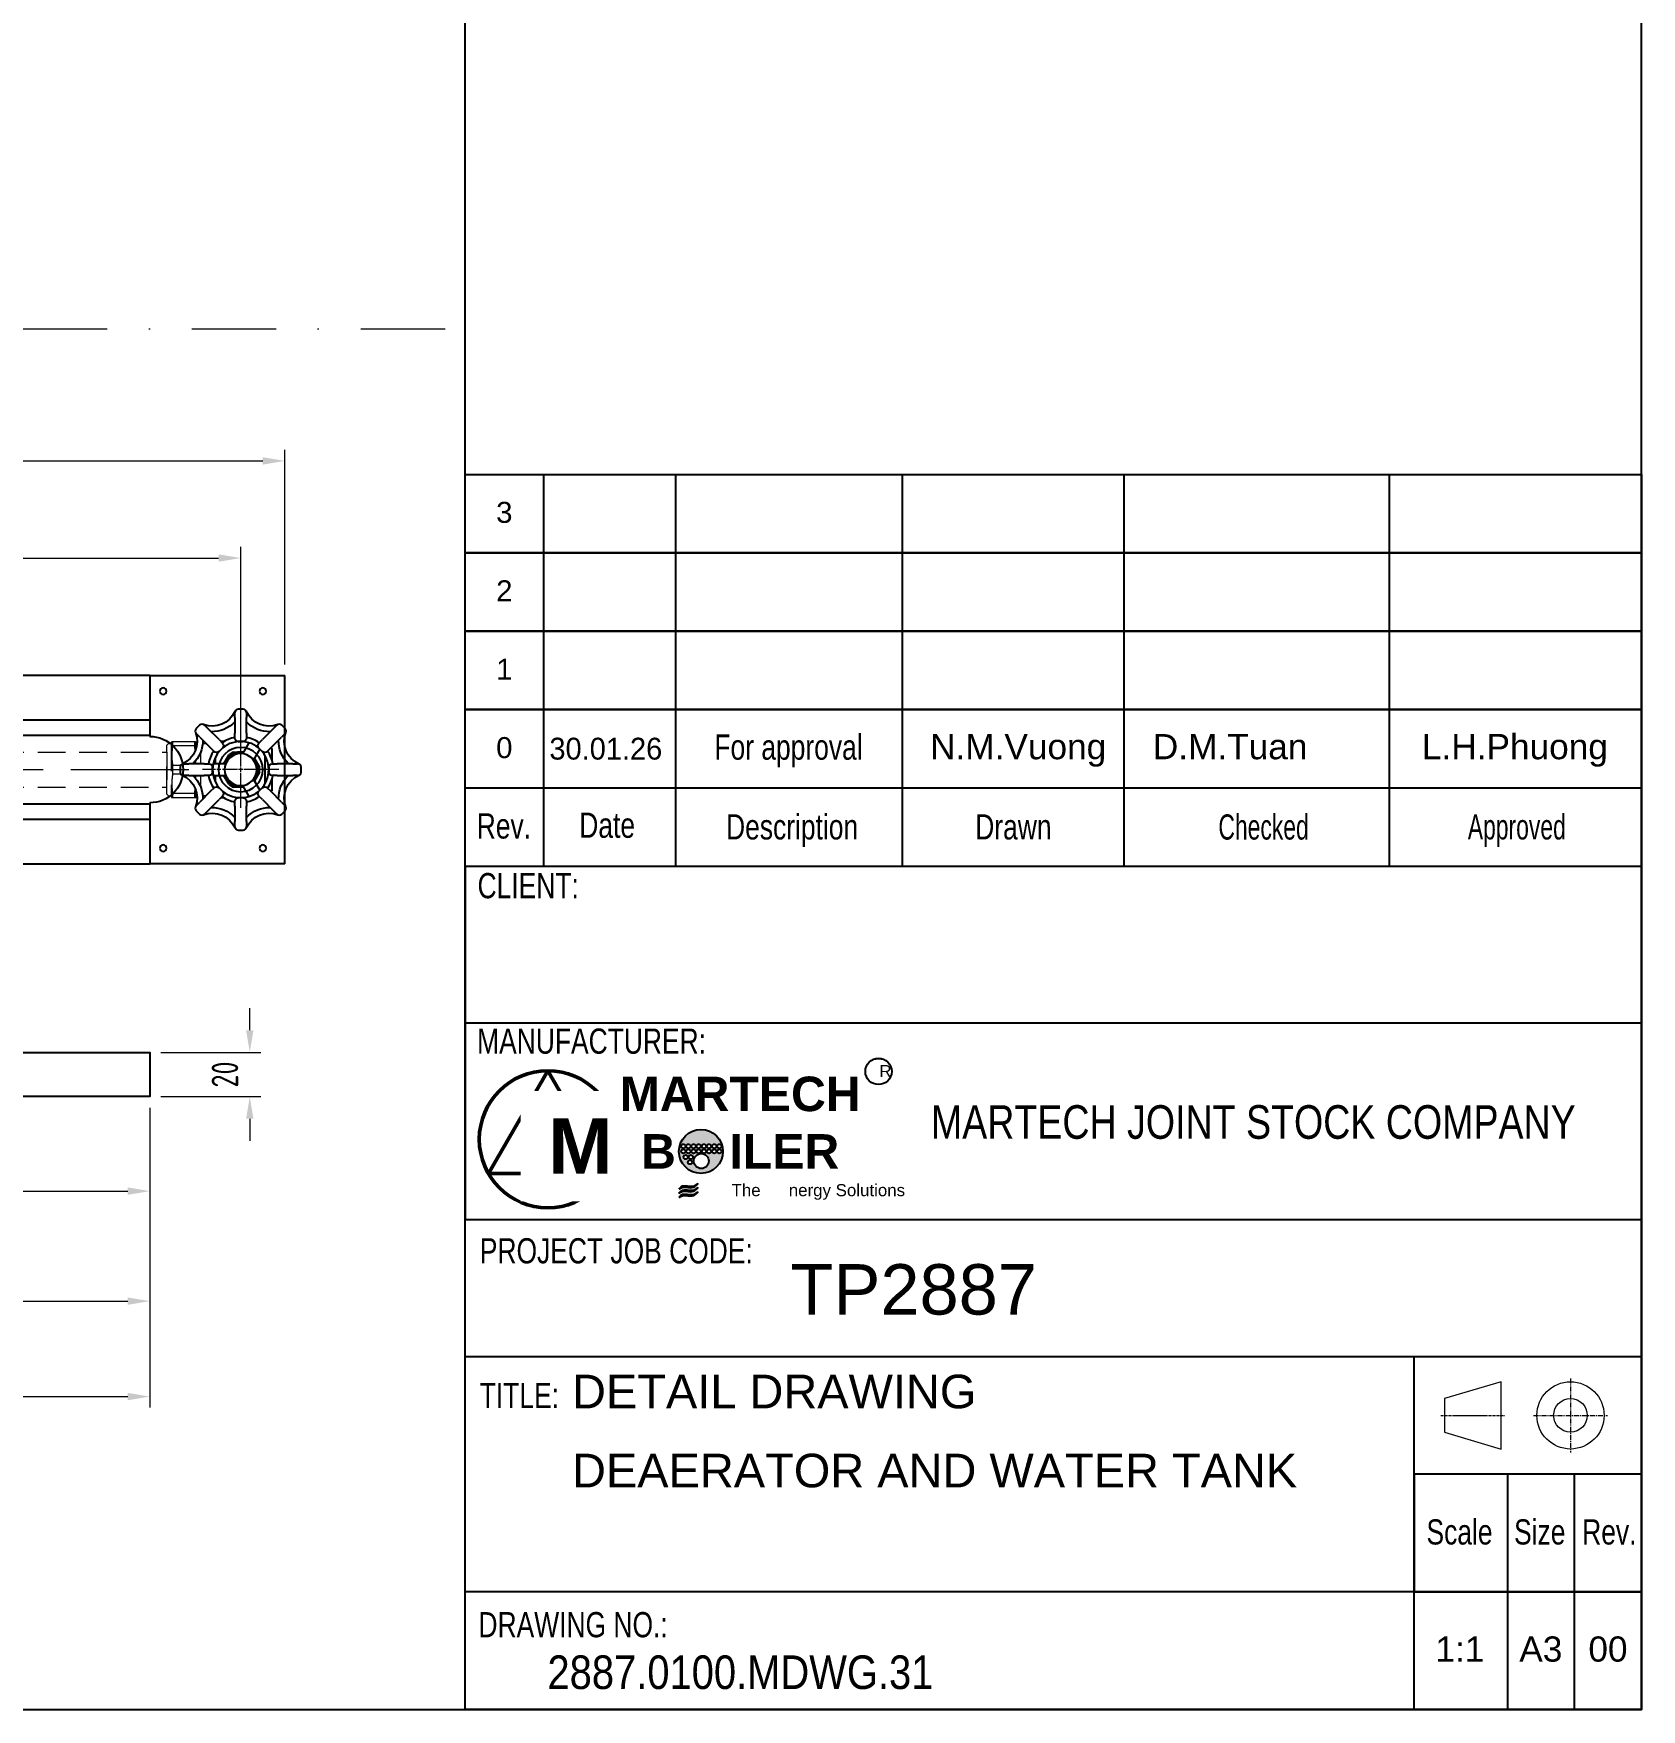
# Model space of a CAD drawing. Header units: millimetres. Extents: x -46397 to 283259, y -8690 to 23983.
# Drawn here: x 234723 to 235450, y -2397 to -1639 of the extents above; entities that cross this region are included whole.
import ezdxf
from ezdxf.enums import TextEntityAlignment as Align

# ---------------------------------------------------------------- set-up
doc = ezdxf.new("R2010")
doc.units = ezdxf.units.MM
for name, pattern in [('CENTER', [2, 1.25, -0.25, 0.25, -0.25]), ('DASHDOT', [25.4, 12.7, -6.35, 0, -6.35]), ('HIDDEN', [0.375, 0.25, -0.125])]:
    doc.linetypes.add(name, pattern=pattern)
doc.layers.get('Defpoints').update_dxf_attribs({"lineweight": 0})
for name, color, linetype, lineweight in [('DAM_8', 1, 'Continuous', 25), ('DCenterline8', 8, 'CENTER', 5), ('Dtext', 255, 'Continuous', 20), ('Long_AM_Box', 5, 'DASHDOT', 9), ('Long_AM_Hidden', 4, 'HIDDEN', 9), ('Long_AM_Visible', 30, 'Continuous', 25), ('Long_Centerline', 1, 'CENTER', 9), ('Long_Dim', 3, 'Continuous', 9)]:
    doc.layers.add(name, color=color, linetype=linetype, lineweight=lineweight)
doc.styles.add('Chu va so', font='arial.ttf')
doc.styles.add('GHI CHÚ 3', font='isocp_IV25.ttf', dxfattribs={"width": 0.8})
doc.styles.add('TCVN', font='arial.ttf')
doc.styles.add('TEXT', font='arial.ttf', dxfattribs={"height": 124})
doc.dimstyles.new('Vuong_DIM', dxfattribs={"dimtxt": 2.5, "dimasz": 2.3, "dimexe": 1.25, "dimexo": 0, "dimtad": 1, "dimtoh": 1, "dimdec": 0, "dimdsep": 46, "dimtxsty": 'GHI CHÚ 3', "dimcen": 2.3, "dimclrd": 9, "dimclre": 9, "dimclrt": 2, "dimadec": 0, "dimazin": 0, "dimtm": 1e-09, "dimtfac": 1, "dimtdec": 0, "dimtofl": 0, "dimtmove": 1, "dimatfit": 3, "dimfxl": 1, "dimtfill": 1, "dimlwd": 9, "dimlwe": 9, "dimarcsym": 1})

# ---------------------------------------------------------------- blocks, each defined once
blk = doc.blocks.new('*U2090')
at = {"layer": 'Long_Centerline', "color": 0, "ltscale": 50, "transparency": 16777216}
blk.add_line((0, 676.6625), (0, -676.6625), dxfattribs=at)
blk = doc.blocks.new('*U2089')
at = {"layer": 'Long_AM_Hidden', "ltscale": 50, "extrusion": (2.28848e-17, 1, 0)}
for p, q in [((-47.58, 300.86), (-47.58, -1032.47)), ((-31.71, 300.86), (-31.71, -1032.47)), ((-31.71, -1032.47), (-47.58, -1032.47))]:
    blk.add_line(p, q, dxfattribs=at)
at = {"layer": 'Long_Centerline', "ltscale": 50}
blk.add_blockref('*U2090', (-39.64, -365.8), dxfattribs=at)
blk = doc.blocks.new('*U1893')
at = {"layer": 'Long_Centerline', "color": 0, "ltscale": 5, "transparency": 16777216}
for p, q in [((0, 1.4478), (0, 17.239)), ((-17.239, 0), (-1.4478, 0)), ((1.4478, 0), (17.239, 0)), ((0, -17.239), (0, -1.4478))]:
    blk.add_line(p, q, dxfattribs=at)
at = {"layer": 'Long_Centerline', "color": 0, "linetype": 'Continuous', "ltscale": 5, "transparency": 16777216}
for p, q in [((-0.7239, 0), (0.7239, 0)), ((0, -0.7239), (0, 0.7239))]:
    blk.add_line(p, q, dxfattribs=at)
blk = doc.blocks.new('sdfsfds')
at = {"layer": 'Long_AM_Hidden', "ltscale": 50, "extrusion": (2.28848e-17, 1, 0)}
for p, q in [((-12.52, -20.38), (-12.7, -20.45)), ((-10.69, -20.79), (-12.7, -20.79)), ((-12.7, -20.79), (-12.7, -30.77)), ((-12.52, -20.38), (-12.52, -19.68)), ((-8.89, -20.38), (-12.52, -20.38)), ((-11.75, -17.18), (-11.75, -15.52)), ((-10.69, -30.77), (-10.69, -20.79)), ((-2.67, -18.1), (-7.75, -18.1)), ((-2.67, -20.38), (-3.92, -20.38)), ((7.75, -18.1), (2.67, -18.1)), ((3.92, -20.38), (2.67, -20.38)), ((12.52, -20.38), (8.89, -20.38)), ((12.7, -20.79), (10.69, -20.79)), ((10.69, -20.79), (10.69, -30.77)), ((11.75, -17.18), (11.75, -15.52)), ((12.52, -20.38), (12.52, -19.68)), ((12.52, -20.38), (12.7, -20.45)), ((12.7, -30.77), (12.7, -20.79)), ((-2.01, -27), (-2.01, -30.77)), ((2.01, -30.77), (2.01, -27)), ((-10.69, -30.77), (-12.7, -30.77)), ((-11.84, -31.43), (-12.7, -31.12)), ((11.84, -31.43), (-11.84, -31.43)), ((-11.84, -32.54), (-11.84, -31.43)), ((-11.04, -33.34), (-11.84, -32.54)), ((-11.04, -33.34), (11.04, -33.34)), ((2.01, -30.77), (-2.01, -30.77)), ((12.7, -30.77), (10.69, -30.77)), ((11.04, -33.34), (11.84, -32.54)), ((11.84, -31.43), (12.7, -31.12)), ((11.84, -32.54), (11.84, -31.43))]:
    blk.add_line(p, q, dxfattribs=at)
at = {"layer": 'Long_AM_Hidden', "ltscale": 50}
for points, weights in [([(-12.7, -20.45), (-12.7, -20.45), (-12.7, -20.79)], [2.26236060231, 2.26236060231, 2.18058853235]), ([(-10.69, -20.79), (-9.56, -20.62), (-8.5, -20.54)], [2.19343920272, 2.23381590498, 2.25437255377]), ([(-3.69, -20.58), (-3.19, -20.63), (-2.67, -20.7)], [2.24343390035, 2.23153317806, 2.21524217726]), ([(2.67, -20.7), (3.19, -20.63), (3.69, -20.58)], [2.21524217726, 2.23153317806, 2.24343390035]), ([(8.5, -20.54), (9.56, -20.62), (10.69, -20.79)], [2.25437255377, 2.23381590498, 2.19343920272]), ([(12.7, -20.79), (12.7, -20.45), (12.7, -20.45)], [2.18058853235, 2.26236060231, 2.26236060231]), ([(-12.7, -30.77), (-12.7, -31.12), (-12.7, -31.12)], [2.21417330191, 2.29720480073, 2.29720480073]), ([(-2.01, -30.77), (-6.35, -31.44), (-10.69, -30.77)], [2.21417330191, 2.38023629956, 2.21417330191]), ([(10.69, -30.77), (6.35, -31.44), (2.01, -30.77)], [2.21417330191, 2.38023629956, 2.21417330191]), ([(12.7, -31.12), (12.7, -31.12), (12.7, -30.77)], [2.29720480073, 2.29720480073, 2.21417330191])]:
    blk.add_rational_spline(points, weights, degree=2, dxfattribs=at)
at = {"layer": 'Long_AM_Visible', "extrusion": (2.28848e-17, 1, 0)}
for p, q in [((-2.67, 25.72), (-2.67, 23.49)), ((-2.67, 16.51), (-2.67, 23.49)), ((-1.08, 27.3), (1.08, 27.3)), ((2.67, 23.49), (2.67, 25.72)), ((2.67, 23.49), (2.67, 16.51)), ((-20.07, 18.54), (-18.54, 20.07)), ((-20.07, 16.3), (-18.5, 14.73)), ((-14.73, 18.5), (-16.3, 20.07)), ((-14.73, 18.5), (-9.79, 13.56)), ((-2.67, 16.51), (-2.67, 14.29)), ((2.67, 14.29), (2.67, 16.51)), ((9.79, 13.56), (14.73, 18.5)), ((16.3, 20.07), (14.73, 18.5)), ((18.5, 14.73), (20.07, 16.3)), ((18.54, 20.07), (20.07, 18.54)), ((-13.56, 9.79), (-18.5, 14.73)), ((-13.56, 9.79), (-11.99, 8.22)), ((-8.22, 11.99), (-9.79, 13.56)), ((-8.22, 9.74), (-9.74, 8.22)), ((-9.52, 14.29), (-3.84, 14.29)), ((-9.52, 14.29), (-9.52, 13.3)), ((-4.39, 5.76), (-9.33, 8.61)), ((-6.15, 11.11), (6.15, 11.11)), ((-1.16, 8.49), (-3.97, 6.87)), ((1.08, 12.7), (-1.08, 12.7)), ((3.97, 6.87), (1.16, 8.49)), ((3.84, 14.29), (9.52, 14.29)), ((9.33, 8.61), (4.39, 5.76)), ((9.79, 13.56), (8.22, 11.99)), ((9.74, 8.22), (8.22, 9.74)), ((9.52, 14.29), (9.52, 13.3)), ((11.99, 8.22), (13.56, 9.79)), ((18.5, 14.73), (13.56, 9.79)), ((-27.3, -1.08), (-27.3, 1.08)), ((-23.49, 2.67), (-25.72, 2.67)), ((-23.49, 2.67), (-16.51, 2.67)), ((-14.29, 2.67), (-16.51, 2.67)), ((-12.7, 1.08), (-12.7, -1.08)), ((-12.13, 3.77), (-7.18, 0.92)), ((-7.94, 1.36), (-7.94, 0)), ((-7.94, 0), (-7.94, -3.24)), ((-3.97, 6.87), (-5.14, 6.2)), ((5.14, 6.2), (3.97, 6.87)), ((7.18, 0.92), (12.13, 3.77)), ((7.94, 0), (7.94, 1.36)), ((7.94, -3.24), (7.94, 0)), ((12.7, -1.08), (12.7, 1.08)), ((16.51, 2.67), (14.29, 2.67)), ((16.51, 2.67), (23.49, 2.67)), ((25.72, 2.67), (23.49, 2.67)), ((27.3, 1.08), (27.3, -1.08)), ((-25.72, -2.67), (-23.49, -2.67)), ((-16.51, -2.67), (-23.49, -2.67)), ((-16.51, -2.67), (-14.29, -2.67)), ((-6.77, -5.26), (-3.97, -6.87)), ((-3.97, -6.87), (-2.79, -7.55)), ((-2.79, -6.68), (-2.79, -12.39)), ((2.79, -12.39), (2.79, -6.68)), ((2.79, -7.55), (3.97, -6.87)), ((3.97, -6.87), (6.77, -5.26)), ((14.29, -2.67), (16.51, -2.67)), ((23.49, -2.67), (16.51, -2.67)), ((23.49, -2.67), (25.72, -2.67)), ((-18.5, -14.73), (-20.07, -16.3)), ((-18.5, -14.73), (-13.56, -9.79)), ((-9.79, -13.56), (-14.73, -18.5)), ((-11.99, -8.22), (-13.56, -9.79)), ((-12.7, -7.59), (-12.7, -8.93)), ((-9.79, -13.56), (-8.22, -11.99)), ((-9.74, -8.22), (-8.22, -9.74)), ((-2.79, -11.58), (-5.22, -11.58)), ((-2.79, -12.13), (-3.77, -12.13)), ((-2.67, -14.29), (-2.67, -16.51)), ((-1.08, -12.7), (1.08, -12.7)), ((2.67, -16.51), (2.67, -14.29)), ((5.22, -11.58), (2.79, -11.58)), ((3.77, -12.13), (2.79, -12.13)), ((8.22, -9.74), (9.74, -8.22)), ((8.22, -11.99), (9.79, -13.56)), ((14.73, -18.5), (9.79, -13.56)), ((13.56, -9.79), (11.99, -8.22)), ((12.7, -7.59), (12.7, -8.93)), ((13.56, -9.79), (18.5, -14.73)), ((20.07, -16.3), (18.5, -14.73)), ((-18.54, -20.07), (-20.07, -18.54)), ((-16.3, -20.07), (-14.73, -18.5)), ((-2.67, -23.49), (-2.67, -16.51)), ((2.67, -16.51), (2.67, -23.49)), ((14.73, -18.5), (16.3, -20.07)), ((20.07, -18.54), (18.54, -20.07)), ((-2.67, -23.49), (-2.67, -25.72)), ((1.08, -27.3), (-1.08, -27.3)), ((2.67, -25.72), (2.67, -23.49))]:
    blk.add_line(p, q, dxfattribs=at)
at = {"layer": 'Long_AM_Visible'}
blk.add_circle((0, 0), 7.24, dxfattribs=at)
for centre, radius, start, end in [((-12.81, 30.92), 11.24, 248.92237, 336.07763), ((12.81, 30.92), 11.24, 203.92237, 291.07763), ((-30.92, 12.81), 11.24, 293.92237, 21.07763), ((-12.81, 30.92), 13.78, 267.62992, 317.37008), ((12.81, 30.92), 13.78, 222.62992, 272.37008), ((30.92, 12.81), 11.24, 158.92237, 246.07763), ((-30.92, 12.81), 13.78, 312.62992, 2.37008), ((-10.87, 9.34), 1.59, 225, 315), ((-9.34, 10.87), 1.59, 315, 45), ((-1.08, 14.29), 1.59, 180, 270), ((1.08, 14.29), 1.59, 270, 0), ((9.34, 10.87), 1.59, 135, 225), ((10.87, 9.34), 1.59, 225, 315), ((30.92, 12.81), 13.78, 177.62992, 227.37008), ((-14.29, 1.08), 1.59, 0, 90), ((14.29, 1.08), 1.59, 90, 180), ((-30.92, -12.81), 11.24, 338.92237, 66.07763), ((-30.92, -12.81), 13.78, 357.62992, 47.37008), ((-14.29, -1.08), 1.59, 270, 0), ((14.29, -1.08), 1.59, 180, 270), ((30.92, -12.81), 13.78, 132.62992, 182.37008), ((30.92, -12.81), 11.24, 113.92237, 201.07763), ((-10.87, -9.34), 1.59, 45, 135), ((-9.34, -10.87), 1.59, 315, 45), ((-1.08, -14.29), 1.59, 90, 180), ((1.08, -14.29), 1.59, 0, 90), ((9.34, -10.87), 1.59, 135, 225), ((10.87, -9.34), 1.59, 45, 135), ((-12.81, -30.92), 11.24, 23.92237, 111.07763), ((-12.81, -30.92), 13.78, 42.62992, 92.37008), ((12.81, -30.92), 11.24, 68.92237, 156.07763), ((12.81, -30.92), 13.78, 87.62992, 137.37008)]:
    blk.add_arc(centre, radius, start, end, dxfattribs=at)
at = {"layer": 'Long_AM_Visible', "extrusion": (0, 0, -1)}
for centre, radius, start, end in [((1.08, 25.72), 1.59, 0, 90), ((-1.08, 25.72), 1.59, 90, 180), ((18.95, 17.42), 1.59, 315, 45), ((17.42, 18.95), 1.59, 45, 135), ((-17.42, 18.95), 1.59, 45, 135), ((-18.95, 17.42), 1.59, 135, 225), ((0, 0), 14.8, 10.38476, 34.61524), ((0, 0), 12.7, 0, 45), ((0, 0), 12.7, 45, 90), ((0, 0), 14.8, 55.38476, 79.61524), ((0, 0), 7.94, 50.60969, 129.39031), ((0, 0), 8.57, 82.19161, 97.80839), ((0, 0), 12.7, 90, 135), ((0, 0), 14.8, 100.38476, 124.61524), ((0, 0), 12.7, 135, 180), ((0, 0), 14.8, 145.38476, 169.61524), ((25.72, 1.08), 1.59, 0, 90), ((0, 0), 12.7, 315, 0), ((0, 0), 7.94, 290.60969, 9.39031), ((0, 0), 7.94, 180, 249.39031), ((0, 0), 7.94, 170.60969, 180), ((0, 0), 12.7, 180, 225), ((-25.72, 1.08), 1.59, 90, 180), ((25.72, -1.08), 1.59, 270, 0), ((0, 0), 14.8, 325.38476, 349.61524), ((0, 0), 8.57, 322.19161, 337.80839), ((0, 0), 8.57, 202.19161, 217.80839), ((0, 0), 14.8, 190.38476, 214.61524), ((-25.72, -1.08), 1.59, 180, 270), ((0, 0), 12.7, 270, 315), ((0, 0), 14.8, 280.38476, 304.61524), ((0, 0), 12.7, 225, 270), ((0, 0), 14.8, 235.38476, 259.61524), ((18.95, -17.42), 1.59, 315, 45), ((17.42, -18.95), 1.59, 225, 315), ((-17.42, -18.95), 1.59, 225, 315), ((-18.95, -17.42), 1.59, 135, 225), ((1.08, -25.72), 1.59, 270, 0), ((-1.08, -25.72), 1.59, 180, 270)]:
    blk.add_arc(centre, radius, start, end, dxfattribs=at)
at = {"layer": 'Long_Centerline', "ltscale": 5, "rotation": 270}
blk.add_blockref('*U1893', (0, 0), dxfattribs=at)
blk = doc.blocks.new('*U1894')
at = {"layer": 'Long_Centerline', "color": 0, "ltscale": 5, "transparency": 16777216}
for p, q in [((0, 2), (0, 13.5)), ((-13.5, 0), (-2, 0)), ((2, 0), (13.5, 0)), ((0, -13.5), (0, -2))]:
    blk.add_line(p, q, dxfattribs=at)
at = {"layer": 'Long_Centerline', "color": 0, "linetype": 'Continuous', "ltscale": 5, "transparency": 16777216}
for p, q in [((-1, 0), (1, 0)), ((0, -1), (0, 1))]:
    blk.add_line(p, q, dxfattribs=at)
blk = doc.blocks.new('dvxcvxc')
at = {"layer": 'Long_AM_Visible', "extrusion": (2.28848e-17, 1, 0)}
for p, q in [((-31, 384), (-31, -934)), ((0, 384), (0, -934)), ((-58, -47), (-58, -934)), ((-38, -934), (-38, -47)), ((7, -47), (7, -934)), ((27, -934), (27, -47)), ((-58, -991), (-58, -934)), ((-30.5, -934), (-58, -934)), ((27, -934), (-0.5, -934)), ((27, -934), (27, -991)), ((-58, -995), (-58, -991)), ((27, -991), (27, -995)), ((-58, -995), (27, -995))]:
    blk.add_line(p, q, dxfattribs=at)
at = {"layer": 'Long_AM_Visible', "extrusion": (0, 0, -1)}
for centre, radius in [((51, -940), 1.5), ((-20, -940), 1.5), ((15.5, -975), 10), ((51, -985), 1.5), ((-20, -985), 1.5)]:
    blk.add_circle(centre, radius, dxfattribs=at)
blk.add_arc((15.5, -934), 15, 180, 0, dxfattribs=at)
at = {"layer": 'Long_Centerline', "ltscale": 5, "extrusion": (0, 0, -1), "rotation": 90}
blk.add_blockref('*U1894', (15.5, -975), dxfattribs=at)
blk = doc.blocks.new('dvdsdfdsfd')
at = {"layer": 'Long_AM_Visible'}
for name, p in [('dvxcvxc', (35.93, -408.15)), ('*U2089', (60.07, -317.34))]:
    blk.add_blockref(name, p, dxfattribs=at)
at = {"layer": 'Long_AM_Visible', "xscale": -1, "rotation": 180}
blk.add_blockref('sdfsfds', (20.43, -1383.15), dxfattribs=at)
blk = doc.blocks.new('*D2278')
at = {"layer": 'Defpoints', "color": 0, "transparency": 16777216}
for p in [(234775.97, -2099.76, -0.29), (234821.09, -2099.76), (234775.97, -2119.76, -0.29)]:
    blk.add_point(p, dxfattribs=at)
at = {"layer": 'Long_Dim', "color": 9, "lineweight": 9, "transparency": 16777216}
for p, q in [((234821.09, -2089.76), (234821.09, -2079.76)), ((234780.97, -2099.76), (234826.09, -2099.76)), ((234780.97, -2119.76), (234826.09, -2119.76)), ((234821.09, -2129.76), (234821.09, -2139.76))]:
    blk.add_line(p, q, dxfattribs=at)
at = {"layer": 'Long_Dim', "color": 2, "transparency": 16777216, "insert": (234809.85, -2109.76), "char_height": 12, "attachment_point": 5, "rotation": 90, "style": 'GHI CHÚ 3', "bg_fill": 3, "box_fill_scale": 1.1, "bg_fill_color": 256, "bg_fill_true_color": 13158600, "bg_fill_transparency": 0}
blk.add_mtext('20', dxfattribs=at)
at = {"layer": 'Long_Dim', "color": 9, "transparency": 16777216}
for points in [[(234819.42, -2089.76), (234822.75, -2089.76), (234821.09, -2099.76)], [(234819.42, -2129.76), (234822.75, -2129.76), (234821.09, -2119.76)]]:
    blk.add_solid(points, dxfattribs=at)
blk = doc.blocks.new('*D2273')
at = {"layer": 'Defpoints', "color": 0, "transparency": 16777216}
for p in [(234775.97, -2119.76), (234466.97, -2143.57, 0.02), (234775.97, -2162.43)]:
    blk.add_point(p, dxfattribs=at)
at = {"layer": 'Long_Dim', "color": 9, "lineweight": 9, "transparency": 16777216}
for p, q in [((234775.97, -2124.76), (234775.97, -2167.43)), ((234466.97, -2148.57), (234466.97, -2167.43)), ((234476.97, -2162.43), (234765.97, -2162.43))]:
    blk.add_line(p, q, dxfattribs=at)
at = {"layer": 'Long_Dim', "color": 9, "transparency": 16777216}
for points in [[(234476.97, -2160.77), (234476.97, -2164.1), (234466.97, -2162.43)], [(234765.97, -2160.77), (234765.97, -2164.1), (234775.97, -2162.43)]]:
    blk.add_solid(points, dxfattribs=at)
at = {"layer": 'Long_Dim', "color": 2, "transparency": 16777216, "insert": (234621.47, -2151.18), "char_height": 12, "attachment_point": 5, "style": 'GHI CHÚ 3', "bg_fill": 3, "box_fill_scale": 1.1, "bg_fill_color": 256, "bg_fill_true_color": 13158600, "bg_fill_transparency": 0}
blk.add_mtext('309', dxfattribs=at)
blk = doc.blocks.new('*D2272')
at = {"layer": 'Defpoints', "color": 0, "transparency": 16777216}
for p in [(233457.97, -2119.76), (234775.97, -2119.76), (234775.97, -2255.27)]:
    blk.add_point(p, dxfattribs=at)
at = {"layer": 'Long_Dim', "color": 9, "lineweight": 9, "transparency": 16777216}
for p, q in [((233457.97, -2124.76), (233457.97, -2260.27)), ((234775.97, -2124.76), (234775.97, -2260.27)), ((233467.97, -2255.27), (234765.97, -2255.27))]:
    blk.add_line(p, q, dxfattribs=at)
at = {"layer": 'Long_Dim', "color": 9, "transparency": 16777216}
for points in [[(233467.97, -2253.61), (233467.97, -2256.94), (233457.97, -2255.27)], [(234765.97, -2253.61), (234765.97, -2256.94), (234775.97, -2255.27)]]:
    blk.add_solid(points, dxfattribs=at)
at = {"layer": 'Long_Dim', "color": 2, "transparency": 16777216, "insert": (234116.97, -2244.04), "char_height": 12, "attachment_point": 5, "style": 'GHI CHÚ 3', "bg_fill": 3, "box_fill_scale": 1.1, "bg_fill_color": 256, "bg_fill_true_color": 13158600, "bg_fill_transparency": 0}
blk.add_mtext('1318', dxfattribs=at)
blk = doc.blocks.new('*D2269')
at = {"layer": 'Defpoints', "color": 0, "transparency": 16777216}
for p in [(234775.97, -2119.76), (234466.97, -2143.57), (234775.97, -2212.15)]:
    blk.add_point(p, dxfattribs=at)
at = {"layer": 'Long_Dim', "color": 9, "lineweight": 9, "transparency": 16777216}
for p, q in [((234775.97, -2124.76), (234775.97, -2217.15)), ((234466.97, -2148.57), (234466.97, -2217.15)), ((234476.97, -2212.15), (234765.97, -2212.15))]:
    blk.add_line(p, q, dxfattribs=at)
at = {"layer": 'Long_Dim', "color": 9, "transparency": 16777216}
for points in [[(234476.97, -2210.48), (234476.97, -2213.81), (234466.97, -2212.15)], [(234765.97, -2210.48), (234765.97, -2213.81), (234775.97, -2212.15)]]:
    blk.add_solid(points, dxfattribs=at)
at = {"layer": 'Long_Dim', "color": 2, "transparency": 16777216, "insert": (234621.47, -2200.89), "char_height": 12, "attachment_point": 5, "style": 'GHI CHÚ 3', "bg_fill": 3, "box_fill_scale": 1.1, "bg_fill_color": 256, "bg_fill_true_color": 13158600, "bg_fill_transparency": 0}
blk.add_mtext('309', dxfattribs=at)
blk = doc.blocks.new('*D2268')
at = {"layer": 'Defpoints', "color": 0, "transparency": 16777216}
for p in [(234836.97, -1832.53), (233396.97, -1929.51, 0.02), (234836.97, -1929.51, 0.02)]:
    blk.add_point(p, dxfattribs=at)
at = {"layer": 'Long_Dim', "color": 9, "lineweight": 9, "transparency": 16777216}
for p, q in [((233396.97, -1924.51), (233396.97, -1827.53)), ((234836.97, -1924.51), (234836.97, -1827.53)), ((233406.97, -1832.53), (234826.97, -1832.53))]:
    blk.add_line(p, q, dxfattribs=at)
at = {"layer": 'Long_Dim', "color": 9, "transparency": 16777216}
for points in [[(233406.97, -1830.86), (233406.97, -1834.2), (233396.97, -1832.53)], [(234826.97, -1830.86), (234826.97, -1834.2), (234836.97, -1832.53)]]:
    blk.add_solid(points, dxfattribs=at)
at = {"layer": 'Long_Dim', "color": 2, "transparency": 16777216, "insert": (234116.97, -1821.29), "char_height": 12, "attachment_point": 5, "style": 'GHI CHÚ 3', "bg_fill": 3, "box_fill_scale": 1.1, "bg_fill_color": 256, "bg_fill_true_color": 13158600, "bg_fill_transparency": 0}
blk.add_mtext('1440', dxfattribs=at)
blk = doc.blocks.new('*D2267')
at = {"layer": 'Defpoints', "color": 0, "transparency": 16777216}
for p in [(234816.97, -1876.42), (233416.97, -1954.77, 0.02), (234816.97, -1971.68, 0.02)]:
    blk.add_point(p, dxfattribs=at)
at = {"layer": 'Long_Dim', "color": 9, "lineweight": 9, "transparency": 16777216}
for p, q in [((233416.97, -1949.77), (233416.97, -1871.42)), ((233426.97, -1876.42), (234806.97, -1876.42)), ((234816.97, -1966.68), (234816.97, -1871.42))]:
    blk.add_line(p, q, dxfattribs=at)
at = {"layer": 'Long_Dim', "color": 9, "transparency": 16777216}
for points in [[(233426.97, -1874.76), (233426.97, -1878.09), (233416.97, -1876.42)], [(234806.97, -1874.76), (234806.97, -1878.09), (234816.97, -1876.42)]]:
    blk.add_solid(points, dxfattribs=at)
at = {"layer": 'Long_Dim', "color": 2, "transparency": 16777216, "insert": (234116.97, -1865.19), "char_height": 12, "attachment_point": 5, "style": 'GHI CHÚ 3', "bg_fill": 3, "box_fill_scale": 1.1, "bg_fill_color": 256, "bg_fill_true_color": 13158600, "bg_fill_transparency": 0}
blk.add_mtext('1400', dxfattribs=at)
blk = doc.blocks.new('*U2441')
at = {"lineweight": 25}
for p, q in [((1852.6, 614.28, 0), (1852.6, 419.27, 0.02)), ((1918.3, 614.28, 0.01), (1918.3, 419.27, 0.03)), ((2030.89, 614.28, 0.01), (2030.89, 419.27, 0.03)), ((2141.27, 614.28, 0.01), (2141.27, 419.27, 0.03)), ((2273.2, 614.28, 0.01), (2273.2, 419.27, 0.03)), ((1813.59, 341.55), (2398.62, 341.55)), ((2331.94, 117.01, 0.01), (2331.94, 0)), ((2365.38, 0), (2365.38, 117.01, 0.01))]:
    blk.add_line(p, q, dxfattribs=at)
for points in [[(0, 0), (2398.62, 0), (2398.62, 1571.22), (0, 1571.22)], [(0, 0), (1813.59, 0), (1813.59, 1571.22), (0, 1571.22)], [(1813.59, 614.28), (2398.62, 614.28), (2398.62, 0), (1813.59, 0)], [(1813.59, 614.28), (2398.62, 614.28), (2398.62, 575.28), (1813.59, 575.28)], [(1813.59, 575.28), (2398.62, 575.28), (2398.62, 536.28), (1813.59, 536.28)], [(1813.59, 536.28), (2398.62, 536.28), (2398.62, 497.28), (1813.59, 497.28)], [(1813.59, 497.28), (2398.62, 497.28), (2398.62, 458.27), (1813.59, 458.27)], [(1813.59, 243.76), (2398.62, 243.76), (2398.62, 419.27), (1813.59, 419.27)], [(1813.59, 175.51), (2398.62, 175.51), (2398.62, 58.5), (1813.59, 58.5)], [(2285.55, 175.51), (2398.62, 175.51), (2398.62, 0), (2285.55, 0)]]:
    blk.add_lwpolyline(points, close=True, dxfattribs=at)
at = {"lineweight": 50}
blk.add_lwpolyline([(1854.78, 317.69), (1825.22, 266.5), (1884.33, 266.5)], close=True, dxfattribs=at)
at = {"color": 2, "lineweight": 20, "elevation": 0}
blk.add_lwpolyline([(2300.68, 137.9), (2328.9, 129.54), (2328.9, 162.97), (2300.68, 154.61)], close=True, dxfattribs=at)
at = {"lineweight": 25, "elevation": 0}
blk.add_lwpolyline([(2285.55, 58.5), (2398.62, 58.5), (2398.62, 117.01), (2285.55, 117.01)], close=True, dxfattribs=at)
at = {"lineweight": 50}
blk.add_circle((1854.78, 283.56), 34.13, dxfattribs=at)
at = {"color": 2, "lineweight": 20}
for radius in [16.72, 8.36]:
    blk.add_circle((2363.31, 146.26, 0), radius, dxfattribs=at)
at = {"layer": 'DCenterline8', "lineweight": 0, "ltscale": 2}
for p, q in [((2363.31, 164.65, 0), (2363.31, 127.87, 0)), ((2344.92, 146.26, 0), (2381.7, 146.26, 0))]:
    blk.add_line(p, q, dxfattribs=at)
at = {"layer": 'DCenterline8', "lineweight": 0}
blk.add_line((2298.8, 146.26, 0), (2330.46, 146.26, 0), dxfattribs=at)
at = {"color": 5, "style": 'Chu va so'}
for s, height, width, p in [('For approval', 12.5363, 0.75, (1974.42, 472.36, 0.01)), ('Rev.', 12.536, 0.75, (1832.89, 433.14)), ('Date', 12.536, 0.75, (1884.24, 433.51, 0.02)), ('Description', 12.5363, 0.75, (1976.22, 432.69, -0.01)), ('Drawn', 12.536, 0.75, (2086.27, 432.69, 0.01)), ('Checked', 12.536, 0.65, (2210.68, 432.63)), ('Approved', 12.536, 0.65, (2336.62, 432.69, 0.01)), ('CLIENT:', 12.536, 0.75, (1844.97, 403.46, 0.1)), ('PROJECT JOB CODE:', 12.5363, 0.75, (1888.79, 221.85)), ('TITLE:', 12.536, 0.75, (1840.58, 149.87, 0.12)), ('Scale', 12.536, 0.75, (2308.13, 82.04, 0)), ('Size', 12.536, 0.75, (2348.03, 82.04, 0)), ('Rev. ', 12.536, 0.75, (2384.46, 82.04, 0)), ('DRAWING NO.:', 12.5363, 0.75, (1867.3, 35.91, 0.12))]:
    blk.add_text(s, height=height, dxfattribs=dict(at, width=width)).set_placement(p, align=Align.CENTER)
at = {"color": 5, "lineweight": 25, "insert": (2012.39, 292.06, 0), "char_height": 16.7151, "width": 386.4027, "attachment_point": 4, "style": 'Chu va so'}
blk.add_mtext('\\pxqc;{\\W0.8;MARTECH JOINT STOCK COMPANY}', dxfattribs=at)
at = {"layer": 'Dtext', "ltscale": 0.1}
for tag, p, height, style in [('REV_3', (1829.05, 590.15), 10.45, 'TCVN'), ('FOR_APPROVAL3', (1933.53, 589.42, -0.09), 12.54, 'TCVN'), ('REV_2', (1829.05, 551.15), 10.45, 'TCVN'), ('FOR_APPROVAL2', (1933.53, 550.42, -0.09), 12.54, 'TCVN'), ('REV_1', (1829.05, 512.15), 10.45, 'TCVN'), ('FOR_APPROVAL1', (1933.53, 511.42, -0.09), 12.54, 'TCVN'), ('REV_0', (1829.05, 473.15), 10.45, 'TCVN'), ('NGUOI_VE', (2044.84, 472.59, -0.09), 12.54, 'TCVN'), ('NGUOI_KIEM_2', (2155.62, 472.59, -0.1), 12.54, 'TCVN'), ('NGUOI_DUYET', (2289.44, 472.59, -0.1), 12.54, 'TCVN'), ('1.1_A4', (2296.15, 23.79, -0.1), 12.54, 'Chu va so'), ('A4_A4', (2337.87, 23.79, -0.1), 12.54, 'Chu va so'), ('REV.', (2372.22, 23.79, -0.1), 12.54, 'Chu va so')]:
    blk.add_attdef(tag, p, '', height=height, dxfattribs=dict(at, style=style))
for tag, p, height, style, width in [('NGAY_REV03', (1855.52, 589.42, -0.09), 10.86, 'TCVN', 0.95), ('NGAY_REV02', (1855.52, 550.42, -0.09), 10.86, 'TCVN', 0.95), ('NGAY_REV01', (1855.52, 511.42, -0.09), 10.86, 'TCVN', 0.95), ('NGAY_REV0', (1855.52, 472.41, -0.1), 10.86, 'TCVN', 0.95), ('DWD.NO', (1854.55, 10.17, -0.1), 16.72, 'Chu va so', 0.85)]:
    blk.add_attdef(tag, p, '', height=height, dxfattribs=dict(at, style=style, width=width))
at = {"layer": 'Dtext', "lineweight": 25, "ltscale": 0.1, "style": 'Chu va so'}
for tag, p, height in [('PROJECT_CODE', (1975.36, 196.4), 25.07), ('TITLE1', (1866.78, 149.78, -0.1), 16.72), ('TITLE2', (1866.78, 110.47, -0.1), 16.72), ('TITLE3', (1866.78, 71.47, -0.1), 16.72)]:
    blk.add_attdef(tag, p, '', height=height, dxfattribs=at)
at = {"insert": (1854.93, 293.93), "char_height": 27.4632, "attachment_point": 1, "style": 'TEXT', "bg_fill": 2}
blk.add_mtext('\\pxqc;{\\fArial|b1|i0|c0|p34;M}', dxfattribs=at)
at = {"insert": (1891.27, 314.74), "char_height": 17.1645, "width": 118.2156, "attachment_point": 1, "style": 'TEXT', "bg_fill": 2}
blk.add_mtext('\\pxqc;{\\fArial|b1|i0|c0|p34;MARTECH\\PB    ILER}', dxfattribs=at)
h = blk.add_hatch(color=256)
h.dxf.hatch_style = 1
edge = h.paths.add_edge_path()
edge.add_spline(control_points=[(1920.02, 256.69), (1920.51, 257.06), (1922.56, 258.57), (1926.83, 256.46), (1928.85, 258.92), (1929.58, 259.8)], knot_values=[0, 0, 0, 0, 0.315535, 1.31207, 1.873609, 1.873609, 1.873609, 1.873609], degree=3, periodic=0)
edge.add_spline(control_points=[(1929.58, 259.8), (1928.99, 259.26), (1926.72, 257.16), (1921.96, 259.64), (1920.35, 257.19), (1920.02, 256.69)], knot_values=[0, 0, 0, 0, 0.411397, 1.576501, 1.877595, 1.877595, 1.877595, 1.877595], degree=3, periodic=0)
edge = h.paths.add_edge_path()
edge.add_spline(control_points=[(1920.02, 254.56), (1920.51, 254.93), (1922.56, 256.45), (1926.83, 254.33), (1928.85, 256.79), (1929.58, 257.68)], knot_values=[0, 0, 0, 0, 0.315535, 1.31207, 1.873609, 1.873609, 1.873609, 1.873609], degree=3, periodic=0)
edge.add_spline(control_points=[(1929.58, 257.68), (1928.99, 257.13), (1926.72, 255.03), (1921.96, 257.51), (1920.35, 255.07), (1920.02, 254.56)], knot_values=[0, 0, 0, 0, 0.411397, 1.576501, 1.877595, 1.877595, 1.877595, 1.877595], degree=3, periodic=0)
at = {"color": 7}
for centre, radius in [((1922.1, 280.11), 1.04), ((1922.1, 277.56), 1.04), ((1923.3, 274.73), 1.04), ((1924.65, 280.11), 1.04), ((1924.65, 277.56), 1.04), ((1925.85, 274.73), 1.04), ((1927.2, 280.11), 1.04), ((1927.2, 277.56), 1.04), ((1931.06, 272.73), 3.72), ((1929.75, 280.11), 1.04), ((1929.75, 277.56), 1.04), ((1932.37, 280.11), 1.04), ((1932.37, 277.56), 1.04), ((1934.92, 280.11), 1.04), ((1934.92, 277.56), 1.04), ((1937.47, 280.11), 1.04), ((1937.47, 277.56), 1.04), ((1940.02, 280.11), 1.04), ((1940.02, 277.56), 1.04), ((1925.42, 272.17), 1.04)]:
    blk.add_circle(centre, radius, dxfattribs=at)
for points in [[(1920.02, 258.69), (1921.1, 260.01), (1927.68, 260.44), (1929.58, 261.8)], [(1920.02, 258.69), (1921.55, 259.61), (1927.2, 259.69), (1929.58, 261.8)], [(1920.02, 256.69), (1921.1, 258.01), (1927.68, 258.45), (1929.58, 259.8)], [(1920.02, 256.69), (1921.55, 257.61), (1927.2, 257.7), (1929.58, 259.8)], [(1920.02, 254.56), (1921.1, 255.88), (1927.68, 256.32), (1929.58, 257.68)], [(1920.02, 254.56), (1921.55, 255.48), (1927.2, 255.57), (1929.58, 257.68)]]:
    blk.add_spline(points, degree=3)
at = {"color": 5, "style": 'Chu va so', "width": 0.75}
blk.add_text('MANUFACTURER:', height=12.5363, dxfattribs=at).set_placement((1876.48, 326.13, 0.1), align=Align.CENTER)
at = {"attachment_point": 1, "style": 'TEXT', "bg_fill": 2}
for s, insert, char_height in [('\\pxqc;R', (2019.63, 320.49), 6.008), ('\\pxqc;The      nergy Solutions', (1946.1, 261.28), 6.0076)]:
    blk.add_mtext(s, dxfattribs=dict(at, insert=insert, char_height=char_height))
at = {"layer": 'DAM_8'}
h = blk.add_hatch(color=7, dxfattribs=at)
edge = h.paths.add_edge_path()
edge.add_arc((1930.87, 277.53), 10.94, 191.45916, 461.33748)
edge.add_arc((1930.87, 277.53), 10.94, 101.33748, 191.45916)
edge = h.paths.add_edge_path(flags=16)
edge.add_arc((1925.42, 272.17), 1.04, -289.45797, 11.45916, ccw=False)
edge.add_arc((1925.42, 272.17), 1.04, 11.45916, 70.54203, ccw=False)
edge = h.paths.add_edge_path(flags=16)
edge.add_arc((1940.02, 277.56), 1.04, -211.51131, 11.45916, ccw=False)
edge.add_arc((1940.02, 277.56), 1.04, 11.45916, 148.48869, ccw=False)
edge = h.paths.add_edge_path(flags=16)
edge.add_arc((1923.3, 274.73), 1.04, -304.25263, 11.45916, ccw=False)
edge.add_arc((1923.3, 274.73), 1.04, 11.45916, 55.74737, ccw=False)
edge = h.paths.add_edge_path(flags=16)
edge.add_arc((1940.02, 280.11), 1.04, -200.24279, 11.45916, ccw=False)
edge.add_arc((1940.02, 280.11), 1.04, 11.45916, 159.75721, ccw=False)
edge = h.paths.add_edge_path(flags=16)
edge.add_arc((1937.47, 277.56), 1.04, -219.05102, 11.45916, ccw=False)
edge.add_arc((1937.47, 277.56), 1.04, 11.45916, 140.94898, ccw=False)
edge = h.paths.add_edge_path(flags=16)
edge.add_arc((1925.85, 274.73), 1.04, -292.03112, 11.45916, ccw=False)
edge.add_arc((1925.85, 274.73), 1.04, 11.45916, 67.96888, ccw=False)
edge = h.paths.add_edge_path(flags=16)
edge.add_arc((1922.1, 277.56), 1.04, -319.45438, 11.45916, ccw=False)
edge.add_arc((1922.1, 277.56), 1.04, 11.45916, 40.54562, ccw=False)
edge = h.paths.add_edge_path(flags=16)
edge.add_arc((1937.47, 280.11), 1.04, -206.01194, 11.45916, ccw=False)
edge.add_arc((1937.47, 280.11), 1.04, 11.45916, 153.98806, ccw=False)
edge = h.paths.add_edge_path(flags=16)
edge.add_arc((1931.06, 272.73), 3.72, -262.49899, 11.45916, ccw=False)
edge.add_arc((1931.06, 272.73), 3.72, 11.45916, 97.50101, ccw=False)
edge = h.paths.add_edge_path(flags=16)
edge.add_arc((1922.1, 280.11), 1.04, -332.77068, 11.45916, ccw=False)
edge.add_arc((1922.1, 280.11), 1.04, 11.45916, 27.22932, ccw=False)
edge = h.paths.add_edge_path(flags=16)
edge.add_arc((1934.92, 277.56), 1.04, -230.16604, 11.45916, ccw=False)
edge.add_arc((1934.92, 277.56), 1.04, 11.45916, 129.83396, ccw=False)
edge = h.paths.add_edge_path(flags=16)
edge.add_arc((1924.65, 277.56), 1.04, -307.61373, 11.45916, ccw=False)
edge.add_arc((1924.65, 277.56), 1.04, 11.45916, 52.38627, ccw=False)
edge = h.paths.add_edge_path(flags=16)
edge.add_arc((1932.37, 277.56), 1.04, -246.45747, 11.45916, ccw=False)
edge.add_arc((1932.37, 277.56), 1.04, 11.45916, 113.54253, ccw=False)
edge = h.paths.add_edge_path(flags=16)
edge.add_arc((1927.2, 277.56), 1.04, -290.40559, 11.45916, ccw=False)
edge.add_arc((1927.2, 277.56), 1.04, 11.45916, 69.59441, ccw=False)
edge = h.paths.add_edge_path(flags=16)
edge.add_arc((1934.92, 280.11), 1.04, -215.79536, 11.45916, ccw=False)
edge.add_arc((1934.92, 280.11), 1.04, 11.45916, 144.20464, ccw=False)
edge = h.paths.add_edge_path(flags=16)
edge.add_arc((1929.75, 277.56), 1.04, -268.48372, 11.45916, ccw=False)
edge.add_arc((1929.75, 277.56), 1.04, 11.45916, 91.51628, ccw=False)
edge = h.paths.add_edge_path(flags=16)
edge.add_arc((1924.65, 280.11), 1.04, -322.02066, 11.45916, ccw=False)
edge.add_arc((1924.65, 280.11), 1.04, 11.45916, 37.97934, ccw=False)
edge = h.paths.add_edge_path(flags=16)
edge.add_arc((1929.75, 280.11), 1.04, -267.48029, 11.45916, ccw=False)
edge.add_arc((1929.75, 280.11), 1.04, 11.45916, 92.51971, ccw=False)
edge = h.paths.add_edge_path(flags=16)
edge.add_arc((1932.37, 280.11), 1.04, -234.08339, 11.45916, ccw=False)
edge.add_arc((1932.37, 280.11), 1.04, 11.45916, 125.91661, ccw=False)
edge = h.paths.add_edge_path(flags=16)
edge.add_arc((1927.2, 280.11), 1.04, -301.73447, 11.45916, ccw=False)
edge.add_arc((1927.2, 280.11), 1.04, 11.45916, 58.26553, ccw=False)
blk.add_circle((2019.2, 317.32), 6.54)
at = {"color": 7}
blk.add_circle((1930.87, 277.53), 10.94, dxfattribs=at)

msp = doc.modelspace()

# ---------------------------------------------------------------- linework, layer by layer
at = {"layer": 'Long_AM_Box', "ltscale": 3}
msp.add_line((233268.9, -1772.88, -0.3), (234918.36, -1772.88, -0.3), dxfattribs=at)
at = {"layer": 'Long_AM_Visible', "elevation": -0.29}
msp.add_lwpolyline([(233457.97, -2099.76), (234775.97, -2099.76), (234775.97, -2119.76), (233457.97, -2119.76)], close=True, dxfattribs=at)

# ---------------------------------------------------------------- block references
at = {"layer": 'Long_AM_Visible', "rotation": 90}
msp.add_blockref('dvdsdfdsfd', (233433.82, -1992.44, 0.02), dxfattribs=at)

# ---------------------------------------------------------------- next in the draw order: dimensions: what is measured, and where the dimension line sits
at = {"layer": 'Long_Dim'}
dim = msp.add_linear_dim(base=(234836.97, -1832.53), p1=(233396.97, -1929.51, 0.02), p2=(234836.97, -1929.51, 0.02), dimstyle='Vuong_DIM', override={"dimtxt": 12, "dimasz": 10, "dimexe": 5, "dimexo": 5, "dimgap": 5}, dxfattribs=at)
dim.commit()
dim.dimension.update_dxf_attribs({"geometry": '*D2268', "text_midpoint": (234116.97, -1821.29)})
dim = msp.add_linear_dim(base=(234821.09, -2099.76), p1=(234775.97, -2119.76, -0.29), p2=(234775.97, -2099.76, -0.29), angle=90, dimstyle='Vuong_DIM', override={"dimtxt": 12, "dimasz": 10, "dimexe": 5, "dimexo": 5, "dimgap": 5}, dxfattribs=at)
dim.commit()
dim.dimension.update_dxf_attribs({"geometry": '*D2278', "text_midpoint": (234821.09, -2109.76), "dimtype": 160})

# ---------------------------------------------------------------- next in the draw order: dimensions: what is measured, and where the dimension line sits
for base, p1, p2, picture, middle in [((234816.97, -1876.42), (233416.97, -1954.77, 0.02), (234816.97, -1971.68, 0.02), '*D2267', (234116.97, -1865.19)), ((234775.97, -2162.43), (234466.97, -2143.57, 0.02), (234775.97, -2119.76), '*D2273', (234621.47, -2151.18))]:
    dim = msp.add_linear_dim(base=base, p1=p1, p2=p2, dimstyle='Vuong_DIM', override={"dimtxt": 12, "dimasz": 10, "dimexe": 5, "dimexo": 5, "dimgap": 5}, dxfattribs=at)
    dim.commit()
    dim.dimension.update_dxf_attribs({"geometry": picture, "text_midpoint": middle})

# ---------------------------------------------------------------- next in the draw order: dimensions: what is measured, and where the dimension line sits
dim = msp.add_linear_dim(base=(234775.97, -2255.27), p1=(233457.97, -2119.76), p2=(234775.97, -2119.76), dimstyle='Vuong_DIM', override={"dimtxt": 12, "dimasz": 10, "dimexe": 5, "dimexo": 5, "dimgap": 5}, dxfattribs=at)
dim.commit()
dim.dimension.update_dxf_attribs({"geometry": '*D2272', "text_midpoint": (234116.97, -2244.04)})

# ---------------------------------------------------------------- next in the draw order: dimensions: what is measured, and where the dimension line sits
dim = msp.add_linear_dim(base=(234775.97, -2212.15), p1=(234466.97, -2143.57), p2=(234775.97, -2119.76), dimstyle='Vuong_DIM', override={"dimtxt": 12, "dimasz": 10, "dimexe": 5, "dimexo": 5, "dimgap": 5}, dxfattribs=at)
dim.commit()
dim.dimension.update_dxf_attribs({"geometry": '*D2269', "text_midpoint": (234621.47, -2200.89)})

# ---------------------------------------------------------------- next in the draw order: block references
ref = msp.add_blockref('*U2441', (233270.79, -2396.64, -0.36), dxfattribs=dict(xscale=0.9084576280678549, yscale=0.9084576280678549, zscale=0.9084576280678549))
ref.add_attrib('PROJECT_CODE', 'TP2887', (235065.32, -2218.22, -0.36), dxfattribs={"layer": 'Dtext', "lineweight": 25, "ltscale": 0.1, "height": 22.777, "style": 'Chu va so'})
ref.add_attrib('TITLE1', 'DETAIL DRAWING', (234966.68, -2260.57, -0.45), dxfattribs={"layer": 'Dtext', "lineweight": 25, "ltscale": 0.1, "height": 15.185, "style": 'Chu va so'})
ref.add_attrib('TITLE2', 'DEAERATOR AND WATER TANK', (234966.68, -2296.28, -0.45), dxfattribs={"layer": 'Dtext', "lineweight": 25, "ltscale": 0.1, "height": 15.185, "style": 'Chu va so'})
ref.add_attrib('DWD.NO', '2887.0100.MDWG.31', (234955.57, -2387.4, -0.45), dxfattribs={"layer": 'Dtext', "ltscale": 0.1, "height": 15.185, "style": 'Chu va so', "width": 0.85})
ref.add_attrib('1.1_A4', '1:1', (235356.74, -2375.03, -0.45), dxfattribs={"layer": 'Dtext', "ltscale": 0.1, "height": 11.389, "style": 'Chu va so'})
ref.add_attrib('A4_A4', 'A3', (235394.64, -2375.03, -0.45), dxfattribs={"layer": 'Dtext', "ltscale": 0.1, "height": 11.389, "style": 'Chu va so'})
ref.add_attrib('REV.', '00', (235425.85, -2375.03, -0.45), dxfattribs={"layer": 'Dtext', "ltscale": 0.1, "height": 11.389, "style": 'Chu va so'})
ref.add_attrib('REV_0', '0', (234932.4, -1966.81, -0.36), dxfattribs={"layer": 'Dtext', "ltscale": 0.1, "height": 9.49, "style": 'TCVN'})
ref.add_attrib('NGAY_REV0', '30.01.26', (234956.45, -1967.47, -0.45), dxfattribs={"layer": 'Dtext', "ltscale": 0.1, "height": 9.87, "style": 'TCVN', "width": 0.95})
ref.add_attrib('NGUOI_VE', 'N.M.Vuong', (235128.44, -1967.31, -0.44), dxfattribs={"layer": 'Dtext', "ltscale": 0.1, "height": 11.389, "style": 'TCVN'})
ref.add_attrib('NGUOI_KIEM_2', 'D.M.Tuan', (235229.08, -1967.31, -0.45), dxfattribs={"layer": 'Dtext', "ltscale": 0.1, "height": 11.389, "style": 'TCVN'})
ref.add_attrib('NGUOI_DUYET', 'L.H.Phuong', (235350.64, -1967.31, -0.45), dxfattribs={"layer": 'Dtext', "ltscale": 0.1, "height": 11.389, "style": 'TCVN'})
ref.add_attrib('REV_1', '1', (234932.4, -1931.38, -0.36), dxfattribs={"layer": 'Dtext', "ltscale": 0.1, "height": 9.49, "style": 'TCVN'})
ref.add_attrib('REV_2', '2', (234932.4, -1895.94, -0.36), dxfattribs={"layer": 'Dtext', "ltscale": 0.1, "height": 9.49, "style": 'TCVN'})
ref.add_attrib('REV_3', '3', (234932.4, -1860.51, -0.36), dxfattribs={"layer": 'Dtext', "ltscale": 0.1, "height": 9.49, "style": 'TCVN'})

doc.saveas('drawing.dxf')
